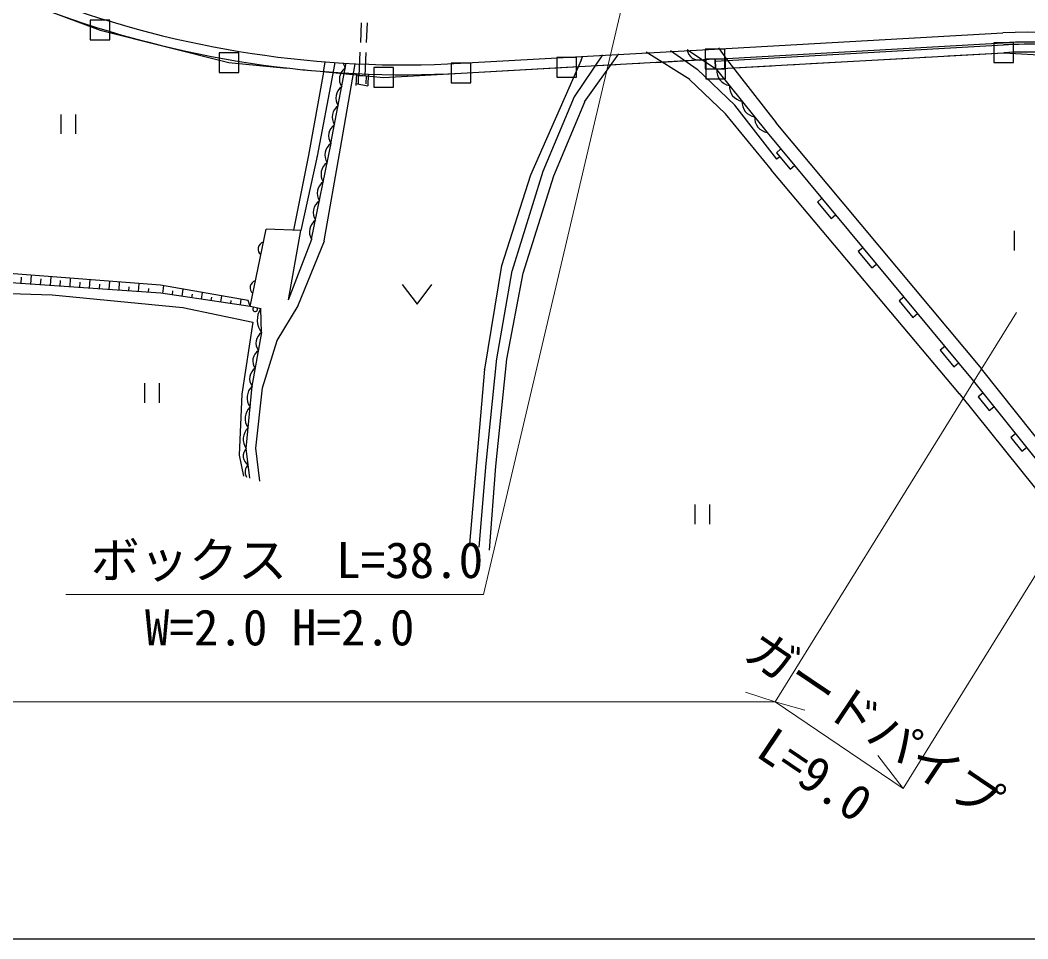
# Model space of a CAD drawing. Units: millimetres, scale not verified. Extents: x 40000 to 680000, y 20000 to 380000.
# Drawn here: x 176324 to 227620, y 205000 to 251768 of the extents above; entities that cross this region are included whole.
import ezdxf
from ezdxf.enums import TextEntityAlignment as Align

# ---------------------------------------------------------------- set-up
doc = ezdxf.new("R2010")
doc.units = ezdxf.units.MM
doc.header["$LTSCALE"] = 1000
for name, color, linetype, lineweight in [('M-BGD', 7, 'Continuous', 25), ('M-BMK-ROW', 30, 'Continuous', 25), ('M-STR-HTXT', 7, 'Continuous', 13), ('M-TTL-BAND', 7, 'Continuous', 25)]:
    doc.layers.add(name, color=color, linetype=linetype, lineweight=lineweight)
doc.styles.add('ＭＳ ゴシック', font='')
doc.styles.get('ＭＳ ゴシック').set_extended_font_data('MS Gothic')

msp = doc.modelspace()

# ---------------------------------------------------------------- linework, layer by layer
at = {"layer": 'M-BGD'}
for p, q in [((193658, 250638), (193699, 251637)), ((193958, 250625), (193999, 251624)), ((211668, 250295), (226339, 251116)), ((211696, 249774), (226367, 250617)), ((211702, 249685), (226374, 250507)), ((212302, 249779), (211885, 250351)), ((193588, 248941), (193637, 250138)), ((193888, 248928), (193937, 250126)), ((198741, 249571), (211668, 250295)), ((204540, 247872), (205981, 250001)), ((204882, 249731), (204970, 249941)), ((205060, 247610), (206794, 250049)), ((210407, 248745), (208198, 250132)), ((210790, 249263), (209434, 250206)), ((211786, 249243), (210280, 250256)), ((211725, 249286), (226396, 250107)), ((191757, 249121), (191854, 249647)), ((192146, 245493), (192922, 249579)), ((192623, 245248), (193376, 249551)), ((198769, 249072), (211696, 249795)), ((204887, 249736), (202306, 243877)), ((211697, 249785), (211725, 249286)), ((214820, 246535), (212302, 249779)), ((192234, 249053), (192244, 249043)), ((193442, 249047), (193418, 248447)), ((193442, 249047), (194042, 249022)), ((193538, 248943), (193522, 248543)), ((193538, 248943), (193938, 248926)), ((193938, 248926), (193922, 248527)), ((194042, 249022), (194017, 248423)), ((212709, 247434), (210785, 249268)), ((214362, 246045), (211781, 249248)), ((193418, 248543), (194017, 248423)), ((210402, 248750), (212237, 246999)), ((202951, 244074), (204545, 247877)), ((203491, 243845), (205065, 247615)), ((214837, 244697), (212704, 247439)), ((178413, 245973), (178413, 246973)), ((179163, 245973), (179163, 246973)), ((214564, 244151), (212232, 247004)), ((225272, 234014), (214815, 246540)), ((214357, 246050), (224783, 233473)), ((191159, 240612), (192151, 245498)), ((191805, 240529), (192628, 245253)), ((191002, 244897), (191012, 244907)), ((191435, 244831), (191445, 244841)), ((214832, 244702), (215005, 244829)), ((202311, 243882), (200822, 239269)), ((201368, 238995), (202956, 244079)), ((201928, 238891), (203496, 243850)), ((224145, 232751), (214559, 244156)), ((188029, 237196), (188847, 241131)), ((190622, 241062), (188842, 241126)), ((189985, 237527), (190617, 241067)), ((189990, 237532), (191164, 240617)), ((226944, 240035), (226944, 241035)), ((190463, 237215), (191810, 240534)), ((183475, 238280), (175764, 238871)), ((176375, 238690), (176353, 238355)), ((176883, 238786), (176851, 238321)), ((177372, 238601), (177350, 238287)), ((177880, 238710), (177849, 238254)), ((178877, 238634), (178847, 238186)), ((179874, 238558), (179845, 238119)), ((200589, 234532), (201373, 239000)), ((201097, 234507), (201933, 238896)), ((183484, 237869), (175355, 238422)), ((178368, 238511), (178348, 238220)), ((179364, 238422), (179346, 238153)), ((180360, 238333), (180344, 238085)), ((180871, 238483), (180842, 238052)), ((181370, 238445), (181341, 238018)), ((181855, 238199), (181840, 237984)), ((182367, 238369), (182339, 237951)), ((182851, 238109), (182838, 237917)), ((187939, 237489), (183470, 238285)), ((183579, 237859), (183638, 238255)), ((184568, 237712), (184623, 238081)), ((195777, 238304), (196527, 237304)), ((196527, 237304), (197277, 238304)), ((177947, 237783), (177957, 237793)), ((188034, 237191), (183479, 237874)), ((184073, 237785), (184104, 237994)), ((185062, 237638), (185090, 237826)), ((185557, 237564), (185608, 237906)), ((186051, 237491), (186076, 237658)), ((186546, 237417), (186593, 237732)), ((187535, 237270), (187578, 237557)), ((184608, 237146), (184618, 237136)), ((187040, 237343), (187062, 237490)), ((188029, 237196), (187934, 237494)), ((188574, 237076), (188029, 237196)), ((188616, 235859), (188569, 237081)), ((188155, 236399), (188165, 236389)), ((188129, 233137), (188621, 235864)), ((189395, 235450), (189405, 235460)), ((199957, 233989), (199967, 233999)), ((230421, 227530), (225267, 234019)), ((224778, 233478), (229768, 227235)), ((182673, 232283), (182673, 233283)), ((183423, 232283), (183423, 233283)), ((187830, 229959), (188134, 233142)), ((188654, 233053), (188664, 233043)), ((187604, 232725), (187614, 232735)), ((228957, 226753), (224140, 232756)), ((188010, 228460), (187825, 229964)), ((188312, 229976), (188322, 229966)), ((187459, 229631), (187469, 229621)), ((200034, 229197), (200044, 229187)), ((200537, 229071), (200547, 229061)), ((210681, 226111), (210681, 227111)), ((211431, 226111), (211431, 227111))]:
    msp.add_line(p, q, dxfattribs=at)
for points in [[(192347, 249616), (192239, 249048), (191440, 244836), (190617, 241067)], [(191762, 249126), (191007, 244902), (190237, 241080)], [(215052, 245212), (214821, 245021), (215516, 244183), (215747, 244374)], [(217136, 242698), (216905, 242506), (217600, 241668), (217831, 241860)], [(219220, 240183), (218989, 239992), (219684, 239154), (219915, 239345)], [(200827, 239274), (199962, 233994), (199194, 225091)], [(175161, 232331), (174497, 237311), (175232, 237876), (177952, 237788), (184613, 237141), (188160, 236394)], [(221305, 237669), (221074, 237477), (221768, 236639), (221999, 236831)], [(188518, 228307), (188317, 229971), (188659, 233048), (189400, 235455), (190468, 237220)], [(188160, 236394), (187609, 232730), (187464, 229626), (187694, 228555)], [(223389, 235154), (223158, 234963), (223853, 234125), (224084, 234316)], [(199689, 224942), (200039, 229192), (200594, 234537)], [(200221, 224781), (200542, 229066), (201102, 234512)], [(225332, 232785), (225098, 232598), (225652, 231904), (225886, 232092)], [(226994, 230706), (226759, 230518), (227313, 229825), (227547, 230013)]]:
    msp.add_lwpolyline(points, dxfattribs=at)
for centre, radius, start, end in [((227681, 227153), 27500, 44.9997, 93.204), ((227681, 227153), 27000, 44.9997, 93.204), ((195863, 300990), 51500, 249.5233, 273.204), ((195863, 300990), 52000, 249.5233, 273.204), ((227681, 227153), 24000, 44.9997, 93.204), ((227681, 227153), 23500, 44.9997, 93.204), ((227681, 227153), 23390, 88.0076, 93.204), ((210882, 250353), 616, 189.1192, 283.6438), ((227681, 227153), 22990, 88.0076, 93.204), ((193272, 248760), 697, 124.725, 213.7808), ((193454, 249720), 697, 190.8678, 213.7799), ((212538, 249199), 759, 176.2802, 261.4313), ((193090, 247800), 697, 124.7251, 213.7801), ((213182, 248400), 759, 176.28, 261.4314), ((192907, 246840), 697, 124.726, 213.7798), ((213826, 247600), 759, 176.2802, 261.4313), ((214470, 246801), 759, 176.2795, 261.4316), ((192725, 245880), 697, 124.7251, 213.7801), ((192557, 244902), 720, 124.8058, 212.3325), ((192360, 243926), 720, 124.8052, 212.3335), ((192162, 242950), 720, 124.8058, 212.3325), ((191965, 241973), 720, 124.8054, 212.3327), ((191768, 240997), 720, 124.8054, 212.3327), ((188815, 240107), 380, 106.558, 230.0698), ((188409, 238142), 380, 106.5593, 230.0685), ((188283, 237061), 121, 127.4019, 28.6268), ((189427, 236503), 1035, 145.9929, 218.4468), ((188960, 235330), 631, 122.9454, 216.7609), ((188797, 234422), 631, 122.9458, 216.7606), ((188635, 233515), 631, 122.9447, 216.761), ((188684, 232550), 808, 133.4044, 215.821), ((188584, 231491), 808, 133.4052, 215.8209), ((188484, 230432), 808, 133.4044, 215.821), ((188203, 229588), 526, 135.1575, 238.5491), ((188301, 228768), 526, 135.1555, 209.3431)]:
    msp.add_arc(centre, radius, start, end, dxfattribs=at)
at = {"layer": 'M-BMK-ROW'}
for p, q in [((177672, 252276), (180389, 251261)), ((180889, 251761), (179889, 251761)), ((179889, 251761), (179889, 250761)), ((180889, 250761), (180889, 251761)), ((180389, 251261), (186954, 249607)), ((179889, 250761), (180889, 250761)), ((226896, 250607), (225896, 250607)), ((225896, 250607), (225896, 249607)), ((226896, 249607), (226896, 250607)), ((187454, 250107), (186454, 250107)), ((186454, 250107), (186454, 249107)), ((187454, 249107), (187454, 250107)), ((204643, 249872), (203643, 249872)), ((203643, 249872), (203643, 248872)), ((204643, 248872), (204643, 249872)), ((212197, 250285), (211197, 250285)), ((211197, 250285), (211197, 249285)), ((212197, 249285), (212197, 250285)), ((216564, 249557), (221556, 249836)), ((222355, 249881), (222754, 249904)), ((223553, 249948), (226396, 250107)), ((226396, 250107), (231788, 249792)), ((186954, 249607), (189893, 249325)), ((195323, 249351), (194323, 249351)), ((194323, 249351), (194323, 248351)), ((195323, 248351), (195323, 249351)), ((199269, 249572), (198269, 249572)), ((198269, 249572), (198269, 248572)), ((198769, 249072), (204143, 249372)), ((199269, 248572), (199269, 249572)), ((204143, 249372), (206672, 249511)), ((207470, 249554), (207870, 249576)), ((208669, 249620), (211197, 249758)), ((212225, 249786), (211225, 249786)), ((211225, 249786), (211225, 248786)), ((211725, 249286), (211697, 249785)), ((211725, 249286), (214567, 249445)), ((212225, 248786), (212225, 249786)), ((215366, 249490), (215765, 249512)), ((225896, 249607), (226896, 249607)), ((186454, 249107), (187454, 249107)), ((190689, 249248), (191088, 249210)), ((191884, 249133), (194823, 248851)), ((194823, 248851), (198769, 249072)), ((203643, 248872), (204643, 248872)), ((211197, 249285), (212197, 249285)), ((194323, 248351), (195323, 248351)), ((198269, 248572), (199269, 248572)), ((211225, 248786), (212225, 248786))]:
    msp.add_line(p, q, dxfattribs=at)
at = {"layer": 'M-STR-HTXT'}
for p, q in [((212114, 274368), (199904, 222533)), ((227035, 236879), (214751, 217060)), ((221277, 212658), (233312, 232075)), ((199904, 222533), (178654, 222533)), ((214751, 217060), (213251, 217560)), ((67167, 217060), (214751, 217060)), ((214751, 217060), (221277, 212658)), ((214751, 217060), (216274, 216636)), ((221277, 212658), (219992, 214329))]:
    msp.add_line(p, q, dxfattribs=at)
at = {"layer": 'M-TTL-BAND'}
msp.add_line((40000, 205000), (579000, 205000), dxfattribs=at)

# ---------------------------------------------------------------- texts
at = {"layer": 'M-STR-HTXT', "style": 'ＭＳ ゴシック'}
for s, p in [(' ボックス\u3000L=38.0', (189279, 224283)), ('W=2.0 H=2.0', (189535, 220854))]:
    msp.add_text(s, height=1833, dxfattribs=at).set_placement(p, align=Align.MIDDLE_CENTER)
for s, p in [('ガードパイプ', (219796, 215906)), ('L=9.0', (216793, 213360))]:
    msp.add_text(s, height=1833, rotation=325.997, dxfattribs=at).set_placement(p, align=Align.MIDDLE_CENTER)

doc.saveas('drawing.dxf')
